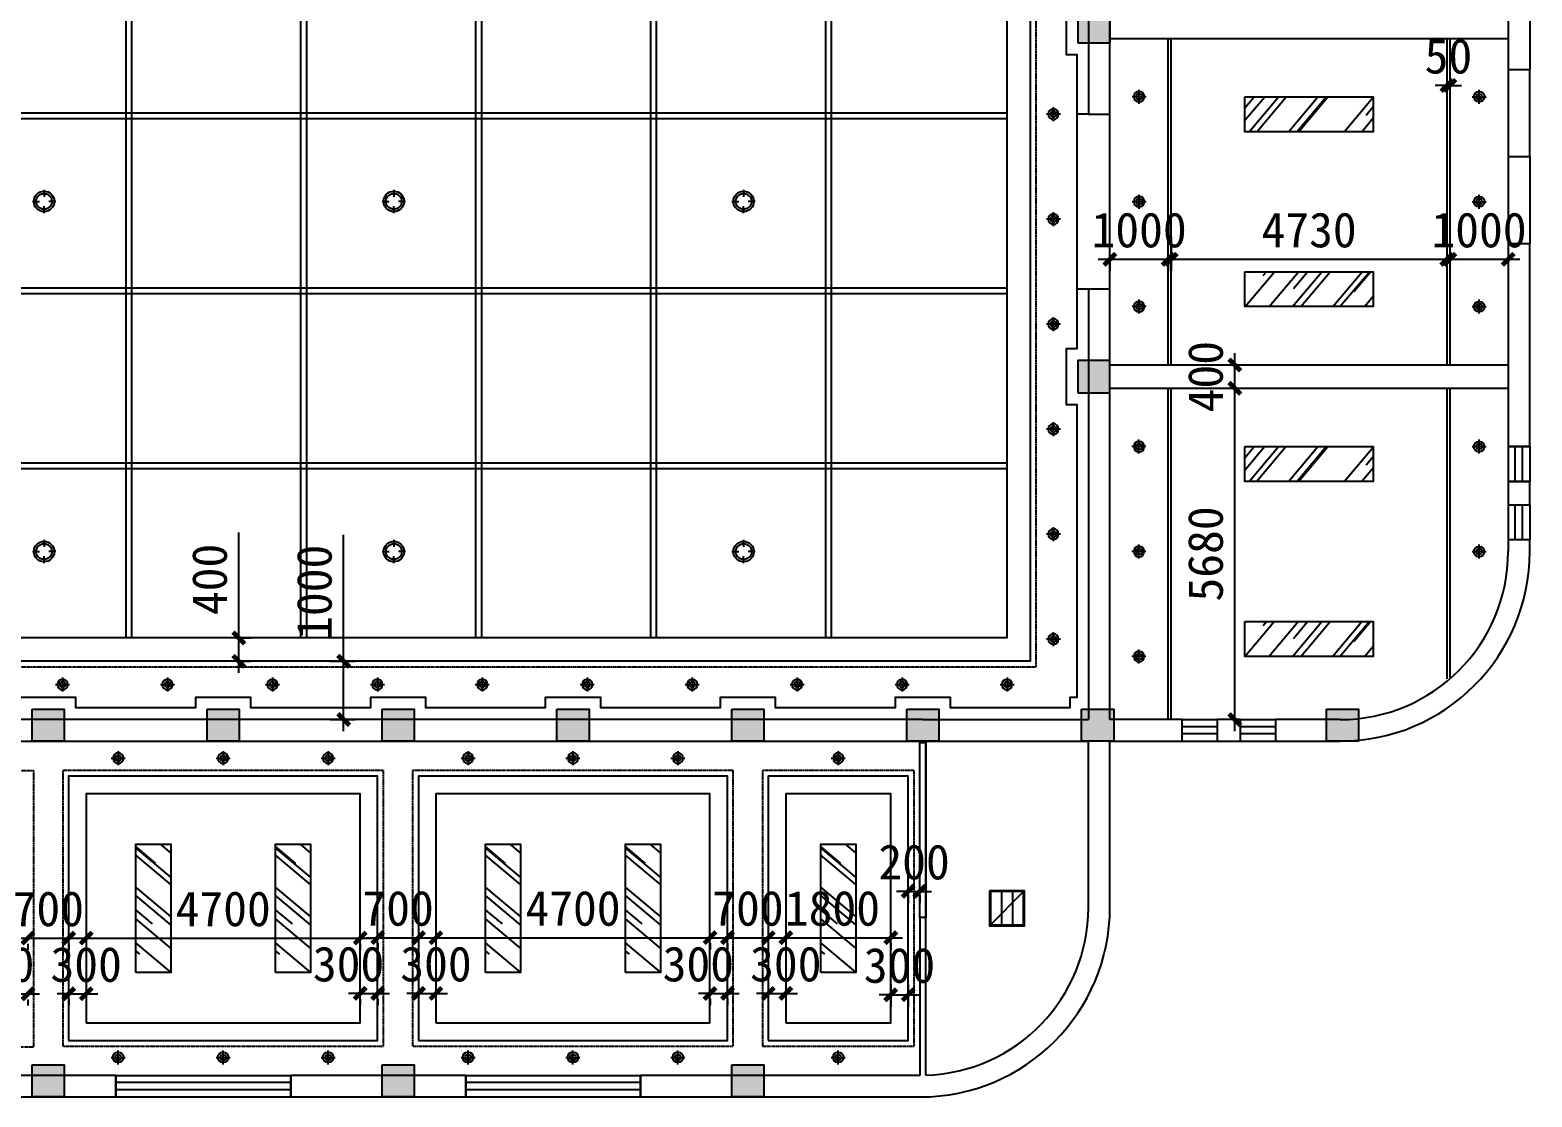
# Model space of a CAD drawing. Header units: millimetres. Extents: x -150677 to 588340, y -254013 to 149700.
# Drawn here: x 504065 to 529826, y -4600 to 13693 of the extents above; entities that cross this region are included whole.
import ezdxf

# ---------------------------------------------------------------- set-up
doc = ezdxf.new("R2010")
doc.units = ezdxf.units.MM
doc.header["$LTSCALE"] = 10
doc.header["$MEASUREMENT"] = 0
doc.linetypes.add('DASHED2', pattern=[0.375, 0.25, -0.125])
for name, color, linetype in [('1-Ba原始建筑墙体', 2, 'Continuous'), ('2-Ba顶面轮廓', 4, 'Continuous'), ('2-Ca墙面装饰', 8, 'Continuous'), ('4-Aa顶面灯具', 1, 'Continuous'), ('5-Aa原始建筑淡显填充', 251, 'Continuous'), ('6-Ab柱体', 6, 'Continuous'), ('6-Bb窗', 5, 'Continuous'), ('CEI_LIGHT', 30, 'Continuous')]:
    doc.layers.add(name, color=color, linetype=linetype)
doc.styles.get("Standard").update_dxf_attribs({"font": ''})
doc.styles.get('Standard').set_extended_font_data('SimSun')
doc.dimstyles.new('DIMN200', dxfattribs={"dimscale": 2, "dimtxt": 300, "dimasz": 100, "dimexe": 100, "dimexo": 300, "dimgap": 100, "dimtad": 1, "dimdec": 0, "dimtxsty": 'Standard', "dimblk": 'ARCHTICK', "dimcen": 2.5, "dimdle": 100, "dimclrd": 8, "dimclre": 8, "dimclrt": 96, "dimadec": 0, "dimazin": 0, "dimtfac": 1, "dimtdec": 0, "dimtmove": 0, "dimatfit": 3, "dimldrblk": 'DOT', "dimfxl": 100, "dimarcsym": 0})
pattern_1 = [(50, (524904.1, 8950.04), (404.41, 1452.725), [9360, -1248, 3120, -624]), (50, (525734, 9262), (-1036.86, 55.45), [1872, -205.92, 3744, -468]), (50, (525216.1, 9480.44), (1765.45, 2754.4), [4992, -873.6, 2496, -624])]
pattern_2 = [(50, (524902.5, 2950.04), (404.41, 1452.725), [9360, -1248, 3120, -624]), (50, (525732.44, 3262), (-1036.86, 55.45), [1872, -205.92, 3744, -468]), (50, (525214.52, 3480.44), (1765.45, 2754.4), [4992, -873.6, 2496, -624])]

# ---------------------------------------------------------------- blocks, each defined once
blk = doc.blocks.new('$WINLIB2D$00000001')
at = {"color": 0}
for points in [[(-0.5, 0.5), (-0.5, -0.5)], [(-0.5, 0.5), (0.5, 0.5)], [(0.5, -0.5), (0.5, 0.5)], [(0.5, 0.1667), (-0.5, 0.1667)], [(0.5, -0.1667), (-0.5, -0.1667)], [(-0.5, -0.5), (0.5, -0.5)]]:
    blk.add_lwpolyline(points, dxfattribs=at)
blk = doc.blocks.new('*U1094')
at = {"layer": 'CEI_LIGHT', "color": 252}
for points in [[(-200, 0), (-80, 0)], [(0, 200), (0, 80)], [(200, 0), (80, 0)], [(0, -200), (0, -80)]]:
    blk.add_lwpolyline(points, dxfattribs=at)
at = {"layer": 'CEI_LIGHT'}
blk.add_ellipse((0, 0), major_axis=(175, 0), ratio=1, start_param=-0.000015, end_param=6.28317, dxfattribs=at)
at = {"layer": 'CEI_LIGHT', "color": 252}
blk.add_open_spline([(135, 0), (135, 5), (135, 10), (133, 24), (131, 33), (126, 49), (122, 58), (114, 73), (109, 80), (98, 93), (92, 100), (78, 111), (71, 115), (55, 124), (47, 127), (30, 132), (22, 134), (4, 135), (-5, 135), (-22, 133), (-31, 132), (-47, 127), (-55, 123), (-71, 115), (-78, 110), (-92, 99), (-98, 93), (-109, 80), (-114, 72), (-123, 57), (-126, 49), (-131, 32), (-133, 24), (-135, 6), (-135, -2), (-134, -20), (-132, -28), (-128, -45), (-124, -53), (-116, -69), (-112, -76), (-101, -90), (-95, -97), (-82, -108), (-74, -113), (-59, -122), (-51, -125), (-35, -131), (-26, -133), (-9, -135), (0, -135), (18, -134), (26, -133), (43, -128), (51, -125), (67, -118), (75, -113), (88, -102), (95, -96), (107, -83), (112, -76), (121, -61), (124, -53), (130, -37), (132, -28), (135, -13), (135, -7), (135, 0)], degree=3, knots=[-0.000015, -0.000015, -0.000015, -0.000015, 0.115463, 0.115463, 0.309718, 0.309718, 0.503974, 0.503974, 0.698229, 0.698229, 0.892484, 0.892484, 1.086739, 1.086739, 1.280995, 1.280995, 1.47525, 1.47525, 1.669505, 1.669505, 1.86376, 1.86376, 2.058016, 2.058016, 2.252271, 2.252271, 2.446526, 2.446526, 2.640781, 2.640781, 2.835037, 2.835037, 3.029292, 3.029292, 3.223547, 3.223547, 3.417802, 3.417802, 3.612058, 3.612058, 3.806313, 3.806313, 4.000568, 4.000568, 4.194823, 4.194823, 4.389079, 4.389079, 4.583334, 4.583334, 4.777589, 4.777589, 4.971844, 4.971844, 5.166099, 5.166099, 5.360355, 5.360355, 5.55461, 5.55461, 5.748865, 5.748865, 5.94312, 5.94312, 6.137376, 6.137376, 6.28317, 6.28317, 6.28317, 6.28317], dxfattribs=at)
blk = doc.blocks.new('*U1092')
at = {"layer": 'CEI_LIGHT', "color": 252}
for points in [[(-120, 0), (120, 0)], [(0, 120), (0, -120)]]:
    blk.add_lwpolyline(points, dxfattribs=at)
at = {"layer": 'CEI_LIGHT'}
for radius in [90, 50]:
    blk.add_circle((0, 0), radius, dxfattribs=at)
blk = doc.blocks.new('*U1095')
at = {"layer": 'CEI_LIGHT'}
blk.add_lwpolyline([(-300, 300), (300, 300), (300, -300), (-300, -300)], close=True, dxfattribs=at)
at = {"layer": 'CEI_LIGHT', "color": 252}
blk.add_lwpolyline([(-285, 285), (285, 285), (285, -285), (-285, -285)], close=True, dxfattribs=at)
for points in [[(285, 285), (-285, -285)], [(-285, 95), (285, 95)], [(-285, -95), (285, -95)]]:
    blk.add_lwpolyline(points, dxfattribs=at)
blk = doc.blocks.new('_ArchTick')
at = {"color": 0, "linetype": 'ByBlock', "const_width": 0.4}
blk.add_lwpolyline([(-0.5, -0.5), (0.5, 0.5)], dxfattribs=at)
blk = doc.blocks.new('*D1433')
at = {"layer": '2-Ba顶面轮廓', "color": 8, "lineweight": -2, "transparency": 16777216}
for p, q in [((509444, 2870), (509444, 5037)), ((509213, 2870), (509644, 2870)), ((509444, 1670), (509444, 2870)), ((509213, 1870), (509644, 1870))]:
    blk.add_line(p, q, dxfattribs=at)
at = {"layer": 'Defpoints', "color": 0, "transparency": 16777216}
for p in [(508613, 2870), (509444, 2870), (508613, 1870)]:
    blk.add_point(p, dxfattribs=at)
at = {"layer": '2-Ba顶面轮廓', "color": 8, "lineweight": -2, "transparency": 16777216, "xscale": 200, "yscale": 200, "zscale": 200}
for p, rotation in [((509444, 2870), 90), ((509444, 1870), 270)]:
    blk.add_blockref('_ArchTick', p, dxfattribs=dict(at, rotation=rotation))
at = {"layer": '2-Ba顶面轮廓', "color": 96, "transparency": 16777216, "insert": (508944, 4053), "char_height": 600, "attachment_point": 5, "rotation": 90}
blk.add_mtext('1000', dxfattribs=at)
blk = doc.blocks.new('_DOT')
at = {"color": 0, "linetype": 'ByBlock'}
blk.add_line((-0.35, 0), (-1, 0), dxfattribs=at)
at = {"color": 0, "linetype": 'ByBlock', "const_width": 0.35}
blk.add_lwpolyline([(-0.175, 0, 1), (0.175, 0, 1)], format="xyb", close=True, dxfattribs=at)
blk = doc.blocks.new('*D1434')
at = {"layer": '2-Ba顶面轮廓', "color": 8, "lineweight": -2, "transparency": 16777216}
for p, q in [((507647, 3270), (507647, 5077)), ((507647, 2670), (507647, 3270)), ((507663, 3270), (507847, 3270)), ((507663, 2870), (507847, 2870))]:
    blk.add_line(p, q, dxfattribs=at)
at = {"layer": 'Defpoints', "color": 0, "transparency": 16777216}
for p in [(507063, 3270), (507647, 3270), (507063, 2870)]:
    blk.add_point(p, dxfattribs=at)
at = {"layer": '2-Ba顶面轮廓', "color": 8, "lineweight": -2, "transparency": 16777216, "xscale": 200, "yscale": 200, "zscale": 200}
for p, rotation in [((507647, 3270), 90), ((507647, 2870), 270)]:
    blk.add_blockref('_ArchTick', p, dxfattribs=dict(at, rotation=rotation))
at = {"layer": '2-Ba顶面轮廓', "color": 96, "transparency": 16777216, "insert": (507147, 4273), "char_height": 600, "attachment_point": 5, "rotation": 90}
blk.add_mtext('400', dxfattribs=at)
blk = doc.blocks.new('*D1402')
at = {"layer": '2-Ba顶面轮廓', "color": 8, "lineweight": -2, "transparency": 16777216}
for p, q in [((503728, -2832), (503528, -2832)), ((503728, -2832), (504028, -2832)), ((504028, -2832), (504228, -2832)), ((503728, -2929), (503728, -3032)), ((504028, -2929), (504028, -3032))]:
    blk.add_line(p, q, dxfattribs=at)
at = {"layer": 'Defpoints', "color": 0, "transparency": 16777216}
for p in [(503728, -2329), (504028, -2329), (504028, -2832)]:
    blk.add_point(p, dxfattribs=at)
at = {"layer": '2-Ba顶面轮廓', "color": 8, "lineweight": -2, "transparency": 16777216, "xscale": 200, "yscale": 200, "zscale": 200}
blk.add_blockref('_ArchTick', (503728, -2832), dxfattribs=at)
at = {"layer": '2-Ba顶面轮廓', "color": 8, "lineweight": -2, "transparency": 16777216, "xscale": 200, "yscale": 200, "zscale": 200, "rotation": 180}
blk.add_blockref('_ArchTick', (504028, -2832), dxfattribs=at)
at = {"layer": '2-Ba顶面轮廓', "color": 96, "transparency": 16777216, "insert": (503528, -2332), "char_height": 600, "attachment_point": 5}
blk.add_mtext('300', dxfattribs=at)
blk = doc.blocks.new('*D1403')
at = {"layer": '2-Ba顶面轮廓', "color": 8, "lineweight": -2, "transparency": 16777216}
for p, q in [((503828, -1877), (504928, -1877)), ((504028, -1974), (504028, -2077)), ((504728, -1974), (504728, -2077))]:
    blk.add_line(p, q, dxfattribs=at)
at = {"layer": 'Defpoints', "color": 0, "transparency": 16777216}
for p in [(504028, -1374), (504728, -1374), (504728, -1877)]:
    blk.add_point(p, dxfattribs=at)
at = {"layer": '2-Ba顶面轮廓', "color": 8, "lineweight": -2, "transparency": 16777216, "xscale": 200, "yscale": 200, "zscale": 200, "rotation": 180}
blk.add_blockref('_ArchTick', (504028, -1877), dxfattribs=at)
at = {"layer": '2-Ba顶面轮廓', "color": 8, "lineweight": -2, "transparency": 16777216, "xscale": 200, "yscale": 200, "zscale": 200}
blk.add_blockref('_ArchTick', (504728, -1877), dxfattribs=at)
at = {"layer": '2-Ba顶面轮廓', "color": 96, "transparency": 16777216, "insert": (504378, -1377), "char_height": 600, "attachment_point": 5}
blk.add_mtext('700', dxfattribs=at)
blk = doc.blocks.new('*D1404')
at = {"layer": '2-Ba顶面轮廓', "color": 8, "lineweight": -2, "transparency": 16777216}
for p, q in [((504728, -2832), (504528, -2832)), ((504728, -2832), (505028, -2832)), ((505028, -2832), (505228, -2832)), ((504728, -2929), (504728, -3032)), ((505028, -2929), (505028, -3032))]:
    blk.add_line(p, q, dxfattribs=at)
at = {"layer": 'Defpoints', "color": 0, "transparency": 16777216}
for p in [(504728, -2329), (505028, -2329), (505028, -2832)]:
    blk.add_point(p, dxfattribs=at)
at = {"layer": '2-Ba顶面轮廓', "color": 8, "lineweight": -2, "transparency": 16777216, "xscale": 200, "yscale": 200, "zscale": 200}
blk.add_blockref('_ArchTick', (504728, -2832), dxfattribs=at)
at = {"layer": '2-Ba顶面轮廓', "color": 8, "lineweight": -2, "transparency": 16777216, "xscale": 200, "yscale": 200, "zscale": 200, "rotation": 180}
blk.add_blockref('_ArchTick', (505028, -2832), dxfattribs=at)
at = {"layer": '2-Ba顶面轮廓', "color": 96, "transparency": 16777216, "insert": (505028, -2332), "char_height": 600, "attachment_point": 5}
blk.add_mtext('300', dxfattribs=at)
blk = doc.blocks.new('*D1405')
at = {"layer": '2-Ba顶面轮廓', "color": 8, "lineweight": -2, "transparency": 16777216}
for p, q in [((504828, -1877), (509928, -1877)), ((505028, -1974), (505028, -2077)), ((509728, -1974), (509728, -2077))]:
    blk.add_line(p, q, dxfattribs=at)
at = {"layer": 'Defpoints', "color": 0, "transparency": 16777216}
for p in [(505028, -1374), (509728, -1374), (509728, -1877)]:
    blk.add_point(p, dxfattribs=at)
at = {"layer": '2-Ba顶面轮廓', "color": 8, "lineweight": -2, "transparency": 16777216, "xscale": 200, "yscale": 200, "zscale": 200, "rotation": 180}
blk.add_blockref('_ArchTick', (505028, -1877), dxfattribs=at)
at = {"layer": '2-Ba顶面轮廓', "color": 8, "lineweight": -2, "transparency": 16777216, "xscale": 200, "yscale": 200, "zscale": 200}
blk.add_blockref('_ArchTick', (509728, -1877), dxfattribs=at)
at = {"layer": '2-Ba顶面轮廓', "color": 96, "transparency": 16777216, "insert": (507378, -1377), "char_height": 600, "attachment_point": 5}
blk.add_mtext('4700', dxfattribs=at)
blk = doc.blocks.new('*D1406')
at = {"layer": '2-Ba顶面轮廓', "color": 8, "lineweight": -2, "transparency": 16777216}
for p, q in [((509728, -2824), (509528, -2824)), ((509728, -2824), (510028, -2824)), ((510028, -2824), (510228, -2824)), ((509728, -2920), (509728, -3024)), ((510028, -2920), (510028, -3024))]:
    blk.add_line(p, q, dxfattribs=at)
at = {"layer": 'Defpoints', "color": 0, "transparency": 16777216}
for p in [(509728, -2320), (510028, -2320), (510028, -2824)]:
    blk.add_point(p, dxfattribs=at)
at = {"layer": '2-Ba顶面轮廓', "color": 8, "lineweight": -2, "transparency": 16777216, "xscale": 200, "yscale": 200, "zscale": 200}
blk.add_blockref('_ArchTick', (509728, -2824), dxfattribs=at)
at = {"layer": '2-Ba顶面轮廓', "color": 8, "lineweight": -2, "transparency": 16777216, "xscale": 200, "yscale": 200, "zscale": 200, "rotation": 180}
blk.add_blockref('_ArchTick', (510028, -2824), dxfattribs=at)
at = {"layer": '2-Ba顶面轮廓', "color": 96, "transparency": 16777216, "insert": (509528, -2324), "char_height": 600, "attachment_point": 5}
blk.add_mtext('300', dxfattribs=at)
blk = doc.blocks.new('*D1407')
at = {"layer": '2-Ba顶面轮廓', "color": 8, "lineweight": -2, "transparency": 16777216}
for p, q in [((509828, -1869), (510928, -1869)), ((510028, -1965), (510028, -2069)), ((510728, -1965), (510728, -2069))]:
    blk.add_line(p, q, dxfattribs=at)
at = {"layer": 'Defpoints', "color": 0, "transparency": 16777216}
for p in [(510028, -1365), (510728, -1365), (510728, -1869)]:
    blk.add_point(p, dxfattribs=at)
at = {"layer": '2-Ba顶面轮廓', "color": 8, "lineweight": -2, "transparency": 16777216, "xscale": 200, "yscale": 200, "zscale": 200, "rotation": 180}
blk.add_blockref('_ArchTick', (510028, -1869), dxfattribs=at)
at = {"layer": '2-Ba顶面轮廓', "color": 8, "lineweight": -2, "transparency": 16777216, "xscale": 200, "yscale": 200, "zscale": 200}
blk.add_blockref('_ArchTick', (510728, -1869), dxfattribs=at)
at = {"layer": '2-Ba顶面轮廓', "color": 96, "transparency": 16777216, "insert": (510378, -1369), "char_height": 600, "attachment_point": 5}
blk.add_mtext('700', dxfattribs=at)
blk = doc.blocks.new('*D1408')
at = {"layer": '2-Ba顶面轮廓', "color": 8, "lineweight": -2, "transparency": 16777216}
for p, q in [((510728, -2824), (510528, -2824)), ((510728, -2824), (511028, -2824)), ((511028, -2824), (511228, -2824)), ((510728, -2920), (510728, -3024)), ((511028, -2920), (511028, -3024))]:
    blk.add_line(p, q, dxfattribs=at)
at = {"layer": 'Defpoints', "color": 0, "transparency": 16777216}
for p in [(510728, -2320), (511028, -2320), (511028, -2824)]:
    blk.add_point(p, dxfattribs=at)
at = {"layer": '2-Ba顶面轮廓', "color": 8, "lineweight": -2, "transparency": 16777216, "xscale": 200, "yscale": 200, "zscale": 200}
blk.add_blockref('_ArchTick', (510728, -2824), dxfattribs=at)
at = {"layer": '2-Ba顶面轮廓', "color": 8, "lineweight": -2, "transparency": 16777216, "xscale": 200, "yscale": 200, "zscale": 200, "rotation": 180}
blk.add_blockref('_ArchTick', (511028, -2824), dxfattribs=at)
at = {"layer": '2-Ba顶面轮廓', "color": 96, "transparency": 16777216, "insert": (511028, -2324), "char_height": 600, "attachment_point": 5}
blk.add_mtext('300', dxfattribs=at)
blk = doc.blocks.new('*D1409')
at = {"layer": '2-Ba顶面轮廓', "color": 8, "lineweight": -2, "transparency": 16777216}
for p, q in [((510828, -1869), (515928, -1869)), ((511028, -1965), (511028, -2069)), ((515728, -1965), (515728, -2069))]:
    blk.add_line(p, q, dxfattribs=at)
at = {"layer": 'Defpoints', "color": 0, "transparency": 16777216}
for p in [(511028, -1365), (515728, -1365), (515728, -1869)]:
    blk.add_point(p, dxfattribs=at)
at = {"layer": '2-Ba顶面轮廓', "color": 8, "lineweight": -2, "transparency": 16777216, "xscale": 200, "yscale": 200, "zscale": 200, "rotation": 180}
blk.add_blockref('_ArchTick', (511028, -1869), dxfattribs=at)
at = {"layer": '2-Ba顶面轮廓', "color": 8, "lineweight": -2, "transparency": 16777216, "xscale": 200, "yscale": 200, "zscale": 200}
blk.add_blockref('_ArchTick', (515728, -1869), dxfattribs=at)
at = {"layer": '2-Ba顶面轮廓', "color": 96, "transparency": 16777216, "insert": (513378, -1369), "char_height": 600, "attachment_point": 5}
blk.add_mtext('4700', dxfattribs=at)
blk = doc.blocks.new('*D1410')
at = {"layer": '2-Ba顶面轮廓', "color": 8, "lineweight": -2, "transparency": 16777216}
for p, q in [((515728, -2824), (515528, -2824)), ((515728, -2824), (516028, -2824)), ((516028, -2824), (516228, -2824)), ((515728, -2920), (515728, -3024)), ((516028, -2920), (516028, -3024))]:
    blk.add_line(p, q, dxfattribs=at)
at = {"layer": 'Defpoints', "color": 0, "transparency": 16777216}
for p in [(515728, -2320), (516028, -2320), (516028, -2824)]:
    blk.add_point(p, dxfattribs=at)
at = {"layer": '2-Ba顶面轮廓', "color": 8, "lineweight": -2, "transparency": 16777216, "xscale": 200, "yscale": 200, "zscale": 200}
blk.add_blockref('_ArchTick', (515728, -2824), dxfattribs=at)
at = {"layer": '2-Ba顶面轮廓', "color": 8, "lineweight": -2, "transparency": 16777216, "xscale": 200, "yscale": 200, "zscale": 200, "rotation": 180}
blk.add_blockref('_ArchTick', (516028, -2824), dxfattribs=at)
at = {"layer": '2-Ba顶面轮廓', "color": 96, "transparency": 16777216, "insert": (515528, -2324), "char_height": 600, "attachment_point": 5}
blk.add_mtext('300', dxfattribs=at)
blk = doc.blocks.new('*D1411')
at = {"layer": '2-Ba顶面轮廓', "color": 8, "lineweight": -2, "transparency": 16777216}
for p, q in [((515828, -1869), (516928, -1869)), ((516028, -1965), (516028, -2069)), ((516728, -1965), (516728, -2069))]:
    blk.add_line(p, q, dxfattribs=at)
at = {"layer": 'Defpoints', "color": 0, "transparency": 16777216}
for p in [(516028, -1365), (516728, -1365), (516728, -1869)]:
    blk.add_point(p, dxfattribs=at)
at = {"layer": '2-Ba顶面轮廓', "color": 8, "lineweight": -2, "transparency": 16777216, "xscale": 200, "yscale": 200, "zscale": 200, "rotation": 180}
blk.add_blockref('_ArchTick', (516028, -1869), dxfattribs=at)
at = {"layer": '2-Ba顶面轮廓', "color": 8, "lineweight": -2, "transparency": 16777216, "xscale": 200, "yscale": 200, "zscale": 200}
blk.add_blockref('_ArchTick', (516728, -1869), dxfattribs=at)
at = {"layer": '2-Ba顶面轮廓', "color": 96, "transparency": 16777216, "insert": (516378, -1369), "char_height": 600, "attachment_point": 5}
blk.add_mtext('700', dxfattribs=at)
blk = doc.blocks.new('*D1412')
at = {"layer": '2-Ba顶面轮廓', "color": 8, "lineweight": -2, "transparency": 16777216}
for p, q in [((516728, -2824), (516528, -2824)), ((516728, -2824), (517028, -2824)), ((517028, -2824), (517228, -2824)), ((516728, -2920), (516728, -3024)), ((517028, -2920), (517028, -3024))]:
    blk.add_line(p, q, dxfattribs=at)
at = {"layer": 'Defpoints', "color": 0, "transparency": 16777216}
for p in [(516728, -2320), (517028, -2320), (517028, -2824)]:
    blk.add_point(p, dxfattribs=at)
at = {"layer": '2-Ba顶面轮廓', "color": 8, "lineweight": -2, "transparency": 16777216, "xscale": 200, "yscale": 200, "zscale": 200}
blk.add_blockref('_ArchTick', (516728, -2824), dxfattribs=at)
at = {"layer": '2-Ba顶面轮廓', "color": 8, "lineweight": -2, "transparency": 16777216, "xscale": 200, "yscale": 200, "zscale": 200, "rotation": 180}
blk.add_blockref('_ArchTick', (517028, -2824), dxfattribs=at)
at = {"layer": '2-Ba顶面轮廓', "color": 96, "transparency": 16777216, "insert": (517028, -2324), "char_height": 600, "attachment_point": 5}
blk.add_mtext('300', dxfattribs=at)
blk = doc.blocks.new('*D1413')
at = {"layer": '2-Ba顶面轮廓', "color": 8, "lineweight": -2, "transparency": 16777216}
for p, q in [((516828, -1869), (519028, -1869)), ((517028, -1965), (517028, -2069)), ((518828, -1965), (518828, -2069))]:
    blk.add_line(p, q, dxfattribs=at)
at = {"layer": 'Defpoints', "color": 0, "transparency": 16777216}
for p in [(517028, -1365), (518828, -1365), (518828, -1869)]:
    blk.add_point(p, dxfattribs=at)
at = {"layer": '2-Ba顶面轮廓', "color": 8, "lineweight": -2, "transparency": 16777216, "xscale": 200, "yscale": 200, "zscale": 200, "rotation": 180}
blk.add_blockref('_ArchTick', (517028, -1869), dxfattribs=at)
at = {"layer": '2-Ba顶面轮廓', "color": 8, "lineweight": -2, "transparency": 16777216, "xscale": 200, "yscale": 200, "zscale": 200}
blk.add_blockref('_ArchTick', (518828, -1869), dxfattribs=at)
at = {"layer": '2-Ba顶面轮廓', "color": 96, "transparency": 16777216, "insert": (517828, -1369), "char_height": 600, "attachment_point": 5}
blk.add_mtext('1800', dxfattribs=at)
blk = doc.blocks.new('*D1414')
at = {"layer": '2-Ba顶面轮廓', "color": 8, "lineweight": -2, "transparency": 16777216}
for p, q in [((518828, -2673), (518828, -3048)), ((519128, -2673), (519128, -3048)), ((518828, -2848), (518628, -2848)), ((518828, -2848), (519128, -2848)), ((519128, -2848), (519328, -2848))]:
    blk.add_line(p, q, dxfattribs=at)
at = {"layer": 'Defpoints', "color": 0, "transparency": 16777216}
for p in [(518828, -2073), (519128, -2073), (519128, -2848)]:
    blk.add_point(p, dxfattribs=at)
at = {"layer": '2-Ba顶面轮廓', "color": 8, "lineweight": -2, "transparency": 16777216, "xscale": 200, "yscale": 200, "zscale": 200}
blk.add_blockref('_ArchTick', (518828, -2848), dxfattribs=at)
at = {"layer": '2-Ba顶面轮廓', "color": 8, "lineweight": -2, "transparency": 16777216, "xscale": 200, "yscale": 200, "zscale": 200, "rotation": 180}
blk.add_blockref('_ArchTick', (519128, -2848), dxfattribs=at)
at = {"layer": '2-Ba顶面轮廓', "color": 96, "transparency": 16777216, "insert": (518978, -2348), "char_height": 600, "attachment_point": 5}
blk.add_mtext('300', dxfattribs=at)
blk = doc.blocks.new('*D1441')
at = {"layer": '2-Ba顶面轮廓', "color": 8, "lineweight": -2, "transparency": 16777216}
for p, q in [((519128, -1075), (518928, -1075)), ((519128, -1075), (519328, -1075)), ((519128, -1143), (519128, -1275)), ((519328, -1075), (519528, -1075)), ((519328, -1143), (519328, -1275))]:
    blk.add_line(p, q, dxfattribs=at)
at = {"layer": 'Defpoints', "color": 0, "transparency": 16777216}
for p in [(519128, -543), (519328, -543), (519328, -1075)]:
    blk.add_point(p, dxfattribs=at)
at = {"layer": '2-Ba顶面轮廓', "color": 8, "lineweight": -2, "transparency": 16777216, "xscale": 200, "yscale": 200, "zscale": 200}
blk.add_blockref('_ArchTick', (519128, -1075), dxfattribs=at)
at = {"layer": '2-Ba顶面轮廓', "color": 8, "lineweight": -2, "transparency": 16777216, "xscale": 200, "yscale": 200, "zscale": 200, "rotation": 180}
blk.add_blockref('_ArchTick', (519328, -1075), dxfattribs=at)
at = {"layer": '2-Ba顶面轮廓', "color": 96, "transparency": 16777216, "insert": (519228, -575), "char_height": 600, "attachment_point": 5}
blk.add_mtext('200', dxfattribs=at)
blk = doc.blocks.new('*D1418')
at = {"layer": '2-Ba顶面轮廓', "color": 8, "lineweight": -2, "transparency": 16777216}
for p, q in [((524729, 1670), (524729, 7750)), ((524858, 7550), (524929, 7550)), ((524858, 1870), (524929, 1870))]:
    blk.add_line(p, q, dxfattribs=at)
at = {"layer": 'Defpoints', "color": 0, "transparency": 16777216}
for p in [(524258, 7550), (524729, 7550), (524258, 1870)]:
    blk.add_point(p, dxfattribs=at)
at = {"layer": '2-Ba顶面轮廓', "color": 8, "lineweight": -2, "transparency": 16777216, "xscale": 200, "yscale": 200, "zscale": 200}
for p, rotation in [((524729, 7550), 90), ((524729, 1870), 270)]:
    blk.add_blockref('_ArchTick', p, dxfattribs=dict(at, rotation=rotation))
at = {"layer": '2-Ba顶面轮廓', "color": 96, "transparency": 16777216, "insert": (524229, 4710), "char_height": 600, "attachment_point": 5, "rotation": 90}
blk.add_mtext('5680', dxfattribs=at)
blk = doc.blocks.new('*D1419')
at = {"layer": '2-Ba顶面轮廓', "color": 8, "lineweight": -2, "transparency": 16777216}
for p, q in [((522388, 9762), (523788, 9762)), ((522588, 9762), (522588, 9562)), ((523588, 9762), (523588, 9562))]:
    blk.add_line(p, q, dxfattribs=at)
at = {"layer": 'Defpoints', "color": 0, "transparency": 16777216}
for p in [(522588, 10362), (523588, 10362), (523588, 9762)]:
    blk.add_point(p, dxfattribs=at)
at = {"layer": '2-Ba顶面轮廓', "color": 8, "lineweight": -2, "transparency": 16777216, "xscale": 200, "yscale": 200, "zscale": 200, "rotation": 180}
blk.add_blockref('_ArchTick', (522588, 9762), dxfattribs=at)
at = {"layer": '2-Ba顶面轮廓', "color": 8, "lineweight": -2, "transparency": 16777216, "xscale": 200, "yscale": 200, "zscale": 200}
blk.add_blockref('_ArchTick', (523588, 9762), dxfattribs=at)
at = {"layer": '2-Ba顶面轮廓', "color": 96, "transparency": 16777216, "insert": (523088, 10262), "char_height": 600, "attachment_point": 5}
blk.add_mtext('1000', dxfattribs=at)
blk = doc.blocks.new('*D1442')
at = {"layer": '2-Ba顶面轮廓', "color": 8, "lineweight": -2, "transparency": 16777216}
for p, q in [((528368, 12950), (528368, 12542)), ((528418, 12950), (528418, 12542)), ((528368, 12742), (528168, 12742)), ((528368, 12742), (528418, 12742)), ((528418, 12742), (528618, 12742))]:
    blk.add_line(p, q, dxfattribs=at)
at = {"layer": 'Defpoints', "color": 0, "transparency": 16777216}
for p in [(528368, 13550), (528418, 13550), (528418, 12742)]:
    blk.add_point(p, dxfattribs=at)
at = {"layer": '2-Ba顶面轮廓', "color": 8, "lineweight": -2, "transparency": 16777216, "xscale": 200, "yscale": 200, "zscale": 200}
blk.add_blockref('_ArchTick', (528368, 12742), dxfattribs=at)
at = {"layer": '2-Ba顶面轮廓', "color": 8, "lineweight": -2, "transparency": 16777216, "xscale": 200, "yscale": 200, "zscale": 200, "rotation": 180}
blk.add_blockref('_ArchTick', (528418, 12742), dxfattribs=at)
at = {"layer": '2-Ba顶面轮廓', "color": 96, "transparency": 16777216, "insert": (528393, 13242), "char_height": 600, "attachment_point": 5}
blk.add_mtext('50', dxfattribs=at)
blk = doc.blocks.new('*D1443')
at = {"layer": '2-Ba顶面轮廓', "color": 8, "lineweight": -2, "transparency": 16777216}
for p, q in [((523638, 10150), (523638, 9562)), ((528368, 10150), (528368, 9562)), ((523438, 9762), (528568, 9762))]:
    blk.add_line(p, q, dxfattribs=at)
at = {"layer": 'Defpoints', "color": 0, "transparency": 16777216}
for p in [(523638, 10750), (528368, 10750), (528368, 9762)]:
    blk.add_point(p, dxfattribs=at)
at = {"layer": '2-Ba顶面轮廓', "color": 8, "lineweight": -2, "transparency": 16777216, "xscale": 200, "yscale": 200, "zscale": 200, "rotation": 180}
blk.add_blockref('_ArchTick', (523638, 9762), dxfattribs=at)
at = {"layer": '2-Ba顶面轮廓', "color": 8, "lineweight": -2, "transparency": 16777216, "xscale": 200, "yscale": 200, "zscale": 200}
blk.add_blockref('_ArchTick', (528368, 9762), dxfattribs=at)
at = {"layer": '2-Ba顶面轮廓', "color": 96, "transparency": 16777216, "insert": (526003, 10262), "char_height": 600, "attachment_point": 5}
blk.add_mtext('4730', dxfattribs=at)
blk = doc.blocks.new('*D1444')
at = {"layer": '2-Ba顶面轮廓', "color": 8, "lineweight": -2, "transparency": 16777216}
for p, q in [((528418, 10150), (528418, 9562)), ((529418, 10150), (529418, 9562)), ((528218, 9762), (529618, 9762))]:
    blk.add_line(p, q, dxfattribs=at)
at = {"layer": 'Defpoints', "color": 0, "transparency": 16777216}
for p in [(528418, 10750), (529418, 10750), (529418, 9762)]:
    blk.add_point(p, dxfattribs=at)
at = {"layer": '2-Ba顶面轮廓', "color": 8, "lineweight": -2, "transparency": 16777216, "xscale": 200, "yscale": 200, "zscale": 200, "rotation": 180}
blk.add_blockref('_ArchTick', (528418, 9762), dxfattribs=at)
at = {"layer": '2-Ba顶面轮廓', "color": 8, "lineweight": -2, "transparency": 16777216, "xscale": 200, "yscale": 200, "zscale": 200}
blk.add_blockref('_ArchTick', (529418, 9762), dxfattribs=at)
at = {"layer": '2-Ba顶面轮廓', "color": 96, "transparency": 16777216, "insert": (528918, 10262), "char_height": 600, "attachment_point": 5}
blk.add_mtext('1000', dxfattribs=at)
blk = doc.blocks.new('*D1420')
at = {"layer": '2-Ba顶面轮廓', "color": 8, "lineweight": -2, "transparency": 16777216}
for p, q in [((524729, 7350), (524729, 8150)), ((524858, 7950), (524929, 7950)), ((524858, 7550), (524929, 7550))]:
    blk.add_line(p, q, dxfattribs=at)
at = {"layer": 'Defpoints', "color": 0, "transparency": 16777216}
for p in [(524258, 7950), (524729, 7950), (524258, 7550)]:
    blk.add_point(p, dxfattribs=at)
at = {"layer": '2-Ba顶面轮廓', "color": 8, "lineweight": -2, "transparency": 16777216, "xscale": 200, "yscale": 200, "zscale": 200}
for p, rotation in [((524729, 7950), 90), ((524729, 7550), 270)]:
    blk.add_blockref('_ArchTick', p, dxfattribs=dict(at, rotation=rotation))
at = {"layer": '2-Ba顶面轮廓', "color": 96, "transparency": 16777216, "insert": (524229, 7750), "char_height": 600, "attachment_point": 5, "rotation": 90}
blk.add_mtext('400', dxfattribs=at)

msp = doc.modelspace()

# ---------------------------------------------------------------- hatches: boundary and pattern name
at = {"layer": '4-Aa顶面灯具'}
h = msp.add_hatch(dxfattribs=at)
h.set_pattern_fill('木材', color=256, scale=200, style=0, double=1)
h.set_pattern_definition(pattern_1)
h.paths.add_polyline_path([(524904.1, 12550), (527104.1, 12550), (527104.1, 11950), (524904.1, 11950)])
h = msp.add_hatch(dxfattribs=at)
h.set_pattern_fill('木材', color=256, scale=200, style=0, double=1)
h.set_pattern_definition(pattern_1)
h.paths.add_polyline_path([(524904.1, 9550), (527104.1, 9550), (527104.1, 8950), (524904.1, 8950)])
h = msp.add_hatch(dxfattribs=at)
h.set_pattern_fill('木材', color=256, scale=200, style=0, double=1)
h.set_pattern_definition(pattern_2)
h.paths.add_polyline_path([(524902.5, 6550), (527102.5, 6550), (527102.5, 5950), (524902.5, 5950)])
h = msp.add_hatch(dxfattribs=at)
h.set_pattern_fill('木材', color=256, scale=200, style=0, double=1)
h.set_pattern_definition(pattern_2)
h.paths.add_polyline_path([(524902.5, 3550), (527102.5, 3550), (527102.5, 2950), (524902.5, 2950)])
h = msp.add_hatch(dxfattribs=at)
h.set_pattern_fill('木材', color=256, scale=200, angle=90, style=0, double=1)
h.set_pattern_definition([(140, (506477.5, -2465.26), (-1452.73, 404.4), [9360, -1248, 3120, -624]), (140, (506165.5, -1635.3), (-55.45, -1036.86), [1872, -205.92, 3744, -468]), (140, (505947.12, -2153.26), (-2754.4, 1765.45), [4992, -873.6, 2496, -624])])
h.paths.add_polyline_path([(505877.5, -2465.3), (505877.5, -265.3), (506477.5, -265.3), (506477.5, -2465.3)])
h = msp.add_hatch(dxfattribs=at)
h.set_pattern_fill('木材', color=256, scale=200, angle=90, style=0, double=1)
h.set_pattern_definition([(140, (508877.5, -2465.26), (-1452.73, 404.4), [9360, -1248, 3120, -624]), (140, (508565.5, -1635.3), (-55.45, -1036.86), [1872, -205.92, 3744, -468]), (140, (508347.12, -2153.26), (-2754.4, 1765.45), [4992, -873.6, 2496, -624])])
h.paths.add_polyline_path([(508277.5, -2465.3), (508277.5, -265.3), (508877.5, -265.3), (508877.5, -2465.3)])
h = msp.add_hatch(dxfattribs=at)
h.set_pattern_fill('木材', color=256, scale=200, angle=90, style=0, double=1)
h.set_pattern_definition([(140, (512477.5, -2465.26), (-1452.73, 404.4), [9360, -1248, 3120, -624]), (140, (512165.5, -1635.3), (-55.45, -1036.86), [1872, -205.92, 3744, -468]), (140, (511947.12, -2153.26), (-2754.4, 1765.45), [4992, -873.6, 2496, -624])])
h.paths.add_polyline_path([(511877.5, -2465.3), (511877.5, -265.3), (512477.5, -265.3), (512477.5, -2465.3)])
h = msp.add_hatch(dxfattribs=at)
h.set_pattern_fill('木材', color=256, scale=200, angle=90, style=0, double=1)
h.set_pattern_definition([(140, (514877.5, -2465.26), (-1452.73, 404.4), [9360, -1248, 3120, -624]), (140, (514565.5, -1635.3), (-55.45, -1036.86), [1872, -205.92, 3744, -468]), (140, (514347.12, -2153.26), (-2754.4, 1765.45), [4992, -873.6, 2496, -624])])
h.paths.add_polyline_path([(514277.5, -2465.3), (514277.5, -265.3), (514877.5, -265.3), (514877.5, -2465.3)])
h = msp.add_hatch(dxfattribs=at)
h.set_pattern_fill('木材', color=256, scale=200, angle=90, style=0, double=1)
h.set_pattern_definition([(140, (518227.5, -2465.26), (-1452.73, 404.4), [9360, -1248, 3120, -624]), (140, (517915.5, -1635.3), (-55.45, -1036.86), [1872, -205.92, 3744, -468]), (140, (517697.12, -2153.26), (-2754.4, 1765.45), [4992, -873.6, 2496, -624])])
h.paths.add_polyline_path([(517627.5, -2465.3), (517627.5, -265.3), (518227.5, -265.3), (518227.5, -2465.3)])
at = {"layer": '5-Aa原始建筑淡显填充'}
for points in [[(522039.1, 13475), (522589.1, 13475), (522589.1, 14025), (522039.1, 14025)], [(522037.5, 7475), (522587.5, 7475), (522587.5, 8025), (522037.5, 8025)], [(504102.5, 2050), (504652.5, 2050), (504652.5, 1500), (504102.5, 1500)], [(507102.5, 2050), (507652.5, 2050), (507652.5, 1500), (507102.5, 1500)], [(510102.5, 2050), (510652.5, 2050), (510652.5, 1500), (510102.5, 1500)], [(513102.5, 2050), (513652.5, 2050), (513652.5, 1500), (513102.5, 1500)], [(516102.5, 2050), (516652.5, 2050), (516652.5, 1500), (516102.5, 1500)], [(519102.5, 2050), (519652.5, 2050), (519652.5, 1500), (519102.5, 1500)], [(522102.5, 2050), (522652.5, 2050), (522652.5, 1500), (522102.5, 1500)], [(526302.5, 2050), (526852.5, 2050), (526852.5, 1500), (526302.5, 1500)], [(504102.5, -4050), (504652.5, -4050), (504652.5, -4600), (504102.5, -4600)], [(510102.5, -4050), (510652.5, -4050), (510652.5, -4600), (510102.5, -4600)], [(516102.5, -4050), (516652.5, -4050), (516652.5, -4600), (516102.5, -4600)]]:
    msp.add_hatch(color=251, dxfattribs=at).paths.add_polyline_path(points)

# ---------------------------------------------------------------- linework, layer by layer
at = {"layer": '1-Ba原始建筑墙体'}
for p, q in [((522217.5, 21250), (522217.5, 12250)), ((522587.5, 12250), (522587.5, 21250)), ((529787.5, 13012.3), (529417.5, 13012.3)), ((529417.5, 13012.3), (529417.5, 11526.1)), ((529787.5, 11526.1), (529787.5, 13012.3)), ((522217.5, 12250), (522587.5, 12250)), ((529417.5, 11526.1), (529787.5, 11526.1)), ((529787.5, 10026.1), (529417.5, 10026.1)), ((529417.5, 10026.1), (529417.5, 6550)), ((529787.5, 6550), (529787.5, 10026.1)), ((522587.5, 9250), (522217.5, 9250)), ((522217.5, 9250), (522217.5, 1870)), ((522587.5, 1870), (522587.5, 9250)), ((529417.5, 6550), (529787.5, 6550)), ((529787.5, 5950), (529417.5, 5950)), ((529417.5, 5950), (529417.5, 5550)), ((529787.5, 5550), (529787.5, 5950)), ((529417.5, 5550), (529787.5, 5550)), ((529787.5, 4950), (529417.5, 4950)), ((529417.5, 4950), (529417.5, 4750)), ((529787.5, 4750), (529787.5, 4950)), ((519377.5, 1870), (489102.5, 1870)), ((519377.5, 1870), (522217.5, 1870)), ((523827.5, 1870), (522587.5, 1870)), ((523827.5, 1500), (523827.5, 1870)), ((524827.5, 1870), (524427.5, 1870)), ((524427.5, 1870), (524427.5, 1500)), ((524827.5, 1500), (524827.5, 1870)), ((526537.5, 1870), (525427.5, 1870)), ((525427.5, 1870), (525427.5, 1500)), ((489102.5, 1500), (519327.5, 1500)), ((519327.5, 1500), (519327.5, 1477.4)), ((519327.5, 1477.4), (519427.5, 1477.4)), ((519427.5, 1500), (522217.5, 1500)), ((519427.5, 1477.4), (519427.5, 1500)), ((522217.5, -1350), (522217.5, 1500)), ((522587.5, 1500), (523827.5, 1500)), ((522587.5, -1350), (522587.5, 1500)), ((524427.5, 1500), (524827.5, 1500)), ((525427.5, 1500), (526537.5, 1500)), ((519427.5, -1522.6), (519327.5, -1522.6)), ((519327.5, -1522.6), (519327.5, -4230)), ((519427.5, -4228.6), (519427.5, -1522.6)), ((505537.5, -4230), (502852.5, -4230)), ((505537.5, -4600), (505537.5, -4230)), ((511537.5, -4230), (508537.5, -4230)), ((508537.5, -4230), (508537.5, -4600)), ((511537.5, -4600), (511537.5, -4230)), ((519327.5, -4230), (514537.5, -4230)), ((514537.5, -4230), (514537.5, -4600)), ((502852.5, -4600), (505537.5, -4600)), ((508537.5, -4600), (511537.5, -4600)), ((514537.5, -4600), (519337.5, -4600))]:
    msp.add_line(p, q, dxfattribs=at)
for centre, radius, start in [((526537.5, 4750), 2880, 270), ((526537.5, 4750), 3250, 270), ((519337.5, -1350), 3250, 270), ((519337.5, -1350), 2880, 271.79078)]:
    msp.add_arc(centre, radius, start, 0, dxfattribs=at)
at = {"layer": '2-Ba顶面轮廓', "color": 8}
for p, q in [((505712.5, 3270), (505712.5, 30230)), ((505812.5, 3270), (505812.5, 30230)), ((508712.5, 3270), (508712.5, 30230)), ((508812.5, 3270), (508812.5, 30230)), ((511712.5, 3270), (511712.5, 30230)), ((511812.5, 3270), (511812.5, 30230)), ((514712.5, 3270), (514712.5, 30230)), ((514812.5, 3270), (514812.5, 30230)), ((517712.5, 3270), (517712.5, 30230)), ((517812.5, 3270), (517812.5, 30230)), ((523587.5, 7950), (523587.5, 13550)), ((523637.5, 7950), (523637.5, 13550)), ((528367.5, 13550), (528367.5, 7950)), ((528417.5, 13550), (528417.5, 7950)), ((484827.5, 12275), (520817.5, 12275)), ((484827.5, 12175), (520817.5, 12175)), ((484827.5, 9275), (520817.5, 9275)), ((484827.5, 9175), (520817.5, 9175)), ((523587.5, 1870), (523587.5, 7550)), ((523637.5, 1870), (523637.5, 7550)), ((528367.5, 7550), (528367.5, 2568.3)), ((528417.5, 7550), (528417.5, 2568.3)), ((484827.5, 6275), (520817.5, 6275)), ((484827.5, 6175), (520817.5, 6175))]:
    msp.add_line(p, q, dxfattribs=at)
at = {"layer": '2-Ba顶面轮廓'}
for p, q in [((529417.5, 14408.6), (529417.5, 13012.3)), ((529787.5, 14408.6), (529787.5, 13012.3)), ((522589.1, 13550), (529419.1, 13550)), ((522017.5, 12250), (522017.5, 9250)), ((522587.5, 9250), (522587.5, 12250)), ((529417.5, 11526.1), (529417.5, 10026.1)), ((529787.5, 11526.1), (529787.5, 10026.1)), ((522587.5, 7950), (529417.5, 7950)), ((522587.5, 7550), (529417.5, 7550)), ((519327.5, -1522.6), (519327.5, 1477.4)), ((519427.5, -4228.6), (519427.5, 1500)), ((519427.5, 1477.4), (519427.5, -1522.6))]:
    msp.add_line(p, q, dxfattribs=at)
for points in [[(484427.5, 30630), (521217.5, 30630), (521217.5, 2870), (484427.5, 2870)], [(484827.5, 30230), (520817.5, 30230), (520817.5, 3270), (484827.5, 3270)], [(524904.1, 12550), (527104.1, 12550), (527104.1, 11950), (524904.1, 11950)], [(524904.1, 9550), (527104.1, 9550), (527104.1, 8950), (524904.1, 8950)], [(524902.5, 6550), (527102.5, 6550), (527102.5, 5950), (524902.5, 5950)], [(524902.5, 3550), (527102.5, 3550), (527102.5, 2950), (524902.5, 2950)], [(504727.5, -3630.3), (510027.5, -3630.3), (510027.5, 899.7), (504727.5, 899.7)], [(510727.5, -3630.3), (516027.5, -3630.3), (516027.5, 899.7), (510727.5, 899.7)], [(516727.5, -3630.3), (519127.5, -3630.3), (519127.5, 899.7), (516727.5, 899.7)], [(505027.5, -3330.3), (509727.5, -3330.3), (509727.5, 599.7), (505027.5, 599.7)], [(511027.5, -3330.3), (515727.5, -3330.3), (515727.5, 599.7), (511027.5, 599.7)], [(517027.5, -3330.3), (518827.5, -3330.3), (518827.5, 599.7), (517027.5, 599.7)], [(505877.5, -2465.3), (505877.5, -265.3), (506477.5, -265.3), (506477.5, -2465.3)], [(508277.5, -2465.3), (508277.5, -265.3), (508877.5, -265.3), (508877.5, -2465.3)], [(511877.5, -2465.3), (511877.5, -265.3), (512477.5, -265.3), (512477.5, -2465.3)], [(514277.5, -2465.3), (514277.5, -265.3), (514877.5, -265.3), (514877.5, -2465.3)], [(517627.5, -2465.3), (517627.5, -265.3), (518227.5, -265.3), (518227.5, -2465.3)]]:
    msp.add_lwpolyline(points, close=True, dxfattribs=at)
at = {"layer": '2-Ca墙面装饰'}
for p, q in [((522217.5, 12250), (522017.5, 12250)), ((522217.5, 9250), (522017.5, 9250))]:
    msp.add_line(p, q, dxfattribs=at)
for points in [[(522017.5, 21250), (522017.5, 20225), (521837.5, 20225), (521837.5, 19275), (522017.5, 19275), (522017.5, 14225), (521839.1, 14225), (521839.1, 13275), (522017.5, 13275), (522017.5, 12250)], [(522017.5, 9250), (522017.5, 8225), (521837.5, 8225), (521837.5, 7275), (522017.5, 7275), (522017.5, 2250), (521902.5, 2250), (521902.5, 2070), (519852.5, 2070), (519852.5, 2250), (518902.5, 2250), (518902.5, 2070), (516852.5, 2070), (516852.5, 2250), (515902.5, 2250), (515902.5, 2070), (513852.5, 2070), (513852.5, 2250), (512902.5, 2250), (512902.5, 2070), (510852.5, 2070), (510852.5, 2250), (509902.5, 2250), (509902.5, 2070), (507852.5, 2070), (507852.5, 2250), (506902.5, 2250), (506902.5, 2070), (504852.5, 2070), (504852.5, 2250), (503902.5, 2250)]]:
    msp.add_lwpolyline(points, dxfattribs=at)
at = {"layer": '4-Aa顶面灯具', "linetype": 'DASHED2', "ltscale": 0.01}
for points in [[(484327.5, 30730), (521317.5, 30730), (521317.5, 2770), (484327.5, 2770)], [(498627.5, -3739), (504127.5, -3739), (504127.5, 991), (498627.5, 991)], [(504627.5, -3730.3), (510127.5, -3730.3), (510127.5, 999.7), (504627.5, 999.7)], [(510627.5, -3730.3), (516127.5, -3730.3), (516127.5, 999.7), (510627.5, 999.7)], [(516627.5, -3730.3), (519227.5, -3730.3), (519227.5, 999.7), (516627.5, 999.7)]]:
    msp.add_lwpolyline(points, close=True, dxfattribs=at)
at = {"layer": '6-Ab柱体'}
for points in [[(522039.1, 13475), (522589.1, 13475), (522589.1, 14025), (522039.1, 14025)], [(522037.5, 7475), (522587.5, 7475), (522587.5, 8025), (522037.5, 8025)], [(504102.5, 2050), (504652.5, 2050), (504652.5, 1500), (504102.5, 1500)], [(507102.5, 2050), (507652.5, 2050), (507652.5, 1500), (507102.5, 1500)], [(510102.5, 2050), (510652.5, 2050), (510652.5, 1500), (510102.5, 1500)], [(513102.5, 2050), (513652.5, 2050), (513652.5, 1500), (513102.5, 1500)], [(516102.5, 2050), (516652.5, 2050), (516652.5, 1500), (516102.5, 1500)], [(519102.5, 2050), (519652.5, 2050), (519652.5, 1500), (519102.5, 1500)], [(522102.5, 2050), (522652.5, 2050), (522652.5, 1500), (522102.5, 1500)], [(526302.5, 2050), (526852.5, 2050), (526852.5, 1500), (526302.5, 1500)], [(504102.5, -4050), (504652.5, -4050), (504652.5, -4600), (504102.5, -4600)], [(510102.5, -4050), (510652.5, -4050), (510652.5, -4600), (510102.5, -4600)], [(516102.5, -4050), (516652.5, -4050), (516652.5, -4600), (516102.5, -4600)]]:
    msp.add_lwpolyline(points, close=True, dxfattribs=at)

# ---------------------------------------------------------------- block references
at = {"layer": '4-Aa顶面灯具', "ltscale": 0.25, "xscale": -1}
for name, p, rotation in [('*U1092', (523087.5, 12550), 270), ('*U1092', (521617.5, 12250), 270), ('*U1092', (523087.5, 10750), 270), ('*U1092', (521617.5, 10450), 270), ('*U1092', (523087.5, 8950), 270), ('*U1092', (521617.5, 8650), 270), ('*U1092', (521617.5, 6850), 270), ('*U1092', (523085.9, 6550), 270), ('*U1092', (521617.5, 5050), 270), ('*U1092', (523085.9, 4750), 270), ('*U1092', (521617.5, 3250), 270), ('*U1092', (523085.9, 2950), 270), ('*U1092', (504622.5, 2470), 90), ('*U1092', (506422.5, 2470), 90), ('*U1092', (508222.5, 2470), 90), ('*U1092', (510022.5, 2470), 90), ('*U1092', (511822.5, 2470), 90), ('*U1092', (513622.5, 2470), 90), ('*U1092', (515422.5, 2470), 90), ('*U1092', (517222.5, 2470), 90), ('*U1092', (519022.5, 2470), 90), ('*U1092', (520822.5, 2470), 90), ('*U1092', (505577.5, 1208.7), 90), ('*U1092', (507377.5, 1208.7), 90), ('*U1092', (509177.5, 1208.7), 90), ('*U1092', (511577.5, 1208.7), 90), ('*U1092', (513377.5, 1208.7), 90), ('*U1092', (515177.5, 1208.7), 90), ('*U1092', (517927.5, 1208.7), 90), ('*U1095', (520822.5, -1364.3), 90)]:
    msp.add_blockref(name, p, dxfattribs=dict(at, rotation=rotation))
at = {"layer": '4-Aa顶面灯具', "ltscale": 0.25, "rotation": 90}
for name, p in [('*U1092', (528920.7, 12550)), ('*U1094', (504305, 10755)), ('*U1094', (510305, 10755)), ('*U1094', (516305, 10755)), ('*U1092', (528920.7, 10750)), ('*U1092', (528920.7, 8950)), ('*U1092', (528919.1, 6550)), ('*U1094', (504305, 4750)), ('*U1094', (510305, 4750)), ('*U1094', (516305, 4750)), ('*U1092', (528919.1, 4750)), ('*U1092', (505577.5, -3921.3)), ('*U1092', (507377.5, -3921.3)), ('*U1092', (509177.5, -3921.3)), ('*U1092', (511577.5, -3921.3)), ('*U1092', (513377.5, -3921.3)), ('*U1092', (515177.5, -3921.3)), ('*U1092', (517927.5, -3921.3))]:
    msp.add_blockref(name, p, dxfattribs=at)
at = {"layer": '6-Bb窗'}
for p, xscale, yscale, zscale, rotation in [((529602.5, 6250), -600, -370, -600, 90), ((529602.5, 5250), -600, 370, -600, 90), ((524127.5, 1685), -600, 370, -600, 180), ((525127.5, 1685), -600, 370, -600, 180), ((507037.5, -4415), -3000, -370, -3000, 180), ((513037.5, -4415), -3000, -370, -3000, 180)]:
    msp.add_blockref('$WINLIB2D$00000001', p, dxfattribs=dict(at, xscale=xscale, yscale=yscale, zscale=zscale, rotation=rotation))

# ---------------------------------------------------------------- dimensions: what is measured, and where the dimension line sits
at = {"layer": '2-Ba顶面轮廓'}
for base, p1, p2, angle, picture, middle in [((528417.5, 12741.6), (528367.5, 13550), (528417.5, 13550), 0, '*D1442', (528392.5, 12741.6)), ((523587.5, 9761.6), (522587.5, 10361.6), (523587.5, 10361.6), 360, '*D1419', (523087.5, 9761.6)), ((529417.5, 9761.6), (528417.5, 10750), (529417.5, 10750), 0, '*D1444', (528917.5, 9761.6)), ((524728.5, 7950), (524257.9, 7550), (524257.9, 7950), 90, '*D1420', (524728.5, 7750)), ((519327.5, -1074.7), (519127.5, -543.5), (519327.5, -543.5), 0, '*D1441', (519227.5, -1074.7)), ((518827.5, -1868.5), (517027.5, -1365.3), (518827.5, -1365.3), 0, '*D1413', (517827.5, -1868.5)), ((519127.5, -2847.7), (518827.5, -2073), (519127.5, -2073), 0, '*D1414', (518977.5, -2847.7))]:
    dim = msp.add_linear_dim(base=base, p1=p1, p2=p2, angle=angle, dimstyle='DIMN200', dxfattribs=at)
    dim.commit()
    dim.dimension.update_dxf_attribs({"geometry": picture, "text_midpoint": middle, "dimtype": 129})
for p1, p2, distance, picture, middle in [((523637.5, 10750), (528367.5, 10750), -988.5, '*D1443', (526002.5, 10261.6)), ((524257.9, 1870), (524257.9, 7550), -470.7, '*D1418', (524228.5, 4710)), ((507063, 2870), (507063, 3270), -584.1, '*D1434', (507147.1, 4273.4)), ((508613.1, 1870), (508613.1, 2870), -831.2, '*D1433', (508944.4, 4053.4)), ((505027.5, -1374), (509727.5, -1374), -503.3, '*D1405', (507377.5, -1377.2)), ((511027.5, -1365.3), (515727.5, -1365.3), -503.3, '*D1409', (513377.5, -1368.5))]:
    dim = msp.add_aligned_dim(p1=p1, p2=p2, distance=distance, dimstyle='DIMN200', dxfattribs=at)
    dim.commit()
    dim.dimension.update_dxf_attribs({"geometry": picture, "text_midpoint": middle})
for base, p1, p2, picture, middle in [((504727.5, -1877.2), (504027.5, -1374), (504727.5, -1374), '*D1403', (504377.5, -1877.2)), ((510727.5, -1868.5), (510027.5, -1365.3), (510727.5, -1365.3), '*D1407', (510377.5, -1868.5)), ((516727.5, -1868.5), (516027.5, -1365.3), (516727.5, -1365.3), '*D1411', (516377.5, -1868.5)), ((504027.5, -2832.3), (503727.5, -2329), (504027.5, -2329), '*D1402', (503527.5, -2832.3)), ((505027.5, -2832.3), (504727.5, -2329), (505027.5, -2329), '*D1404', (505027.5, -2832.3)), ((510027.5, -2823.5), (509727.5, -2320.3), (510027.5, -2320.3), '*D1406', (509527.5, -2823.5)), ((511027.5, -2823.5), (510727.5, -2320.3), (511027.5, -2320.3), '*D1408', (511027.5, -2823.5)), ((516027.5, -2823.5), (515727.5, -2320.3), (516027.5, -2320.3), '*D1410', (515527.5, -2823.5)), ((517027.5, -2823.5), (516727.5, -2320.3), (517027.5, -2320.3), '*D1412', (517027.5, -2823.5))]:
    dim = msp.add_linear_dim(base=base, p1=p1, p2=p2, angle=180, dimstyle='DIMN200', override={"dimtmove": 1}, dxfattribs=at)
    dim.commit()
    dim.dimension.update_dxf_attribs({"geometry": picture, "text_midpoint": middle, "dimtype": 128})

doc.saveas('drawing.dxf')
